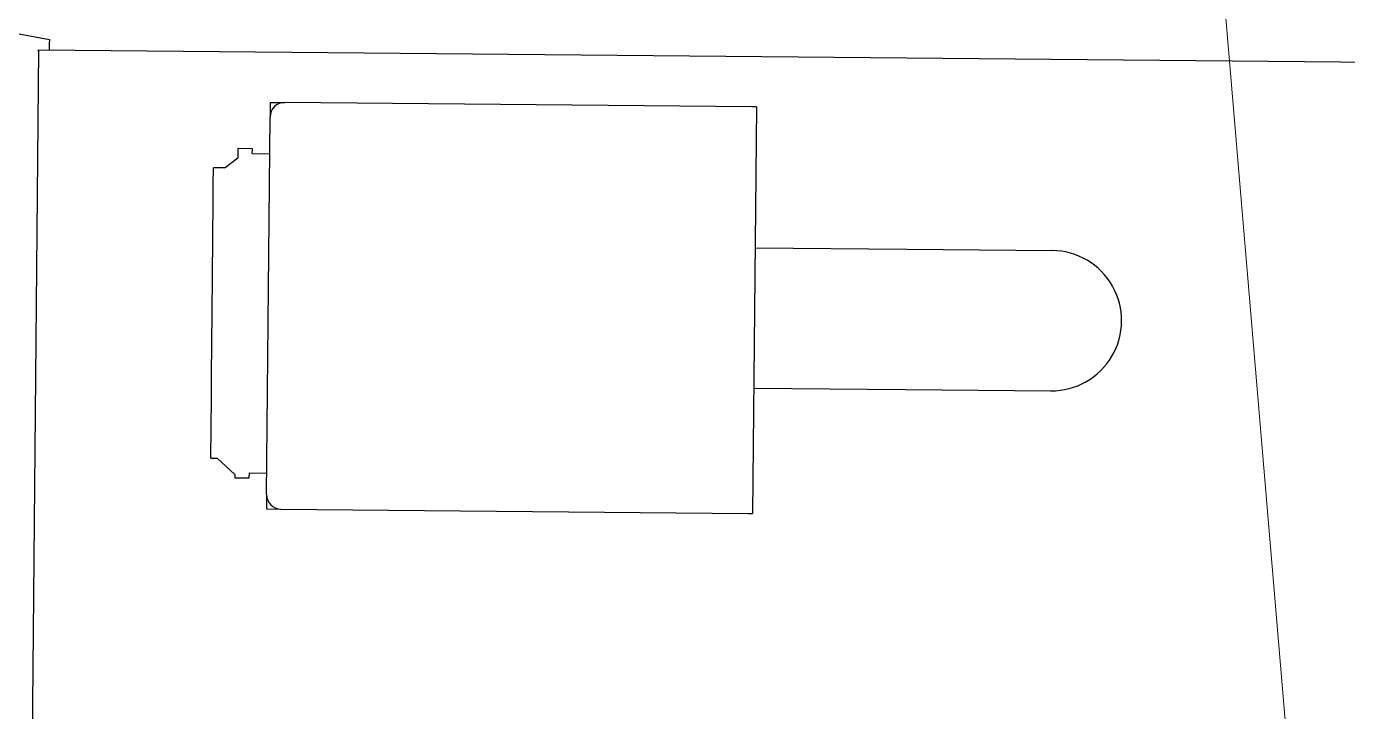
# Model space of a CAD drawing. Header units: millimetres. Extents: x -2078669 to -1085629, y -5987148 to 310365.
# Drawn here: x -1710278 to -1708913, y -2251294 to -2250586 of the extents above; entities that cross this region are included whole.
import ezdxf

# ---------------------------------------------------------------- set-up
doc = ezdxf.new("R2010")
doc.units = ezdxf.units.MM
doc.header["$LTSCALE"] = 500
for name, color, linetype, lineweight in [('D-BGD', 7, 'Continuous', 13), ('D-BYP-STR8', 5, 'Continuous', 25), ('D-BYP-STRB', 5, 'Continuous', 25), ('D-BYP-STRC', 1, 'Continuous', 13)]:
    doc.layers.add(name, color=color, linetype=linetype, lineweight=lineweight)
doc.styles.add('MS ゴシック', font='MS Gothic.ttf')
doc.dimstyles.new('DIM-500-F', dxfattribs={"dimscale": 500, "dimtxt": 3.5, "dimasz": 2.5, "dimexe": 0, "dimexo": 2, "dimgap": 0.8, "dimtad": 1, "dimdec": 0, "dimzin": 0, "dimdsep": 46, "dimtxsty": 'MS ゴシック', "dimblk": 'OPEN', "dimcen": 0.1, "dimclrd": 256, "dimclre": 256, "dimclrt": 256, "dimaunit": 1, "dimadec": 4, "dimazin": 0, "dimtfac": 1, "dimtdec": 0, "dimtmove": 2, "dimatfit": 3, "dimldrblk": 'OPEN', "dimfxl": 1, "dimtolj": 1, "dimtzin": 0, "dimlwd": -1, "dimlwe": -1, "dimarcsym": 2})

# ---------------------------------------------------------------- blocks, each defined once
blk = doc.blocks.new('河川平面')
at = {"layer": 'D-BGD', "linetype": 'Continuous', "extrusion": (0.8798449066136128, 0.09113639208945255, 0.4664408840817888), "elevation": 1326280.533762363}
blk.add_lwpolyline([(-2950345.844382694, -283885.3775817208), (-2934237.472997722, -284529.7712730918), (-2917933.656064425, -285106.3340495988)], dxfattribs=at)
blk = doc.blocks.new('_Open')
at = {"color": 0, "linetype": 'ByBlock', "lineweight": -2}
for p, q in [((-1, 0.1666666666666667), (0, 0)), ((-1, -0.1666666666666667), (0, 0)), ((0, 0), (-1, 0))]:
    blk.add_line(p, q, dxfattribs=at)

msp = doc.modelspace()

# ---------------------------------------------------------------- linework, layer by layer
at = {"layer": 'D-BYP-STR8'}
msp.add_circle((-1706874.670936102, -2250448.978348195), 16000, dxfattribs=at)
at = {"layer": 'D-BYP-STRB', "linetype": 'Continuous'}
for p, q in [((-1710564.696378073, -2250541.109496255), (-1710254.22302675, -2250599.51764298)), ((-1710254.22302675, -2250599.51764298), (-1710254.262906922, -2250603.831744369)), ((-1710265.321596944, -2250610.1297897), (-1710274.750220382, -2251630.086210857)), ((-1710265.341817696, -2250612.317201949), (-1710265.321596944, -2250610.1297897)), ((-1710265.321596944, -2250610.1297897), (-1708484.797671931, -2250626.589208223)), ((-1710265.321596944, -2250610.1297897), (-1710265.252334672, -2250610.13042997)), ((-1710254.292486917, -2250607.031607651), (-1710254.322066912, -2250610.231470933)), ((-1710254.262906922, -2250603.831744369), (-1710254.292486917, -2250607.031607651)), ((-1710026.055038408, -2250668.944022384), (-1710026.151164836, -2250679.342652557)), ((-1710026.012517165, -2250664.344218916), (-1710026.055038408, -2250668.944022384)), ((-1710026.012517165, -2250664.344218916), (-1710011.013362674, -2250664.482873251)), ((-1709528.333781075, -2250668.944832529), (-1710011.01315803, -2250664.482875143)), ((-1709523.733977607, -2250668.987353772), (-1709528.333781075, -2250668.944832529)), ((-1709523.733977607, -2250668.987353772), (-1709527.616351964, -2251088.969409542)), ((-1710029.756235295, -2251069.326915552), (-1710026.151173392, -2250679.343578051)), ((-1710059.547244672, -2250722.036697204), (-1710072.63912674, -2250731.91610123)), ((-1710059.454807187, -2250712.037124448), (-1710059.547244672, -2250722.036697204)), ((-1710044.455448053, -2250712.175780674), (-1710059.454807187, -2250712.037124448)), ((-1710044.501666795, -2250717.175567053), (-1710044.455448053, -2250712.175780674)), ((-1710044.501666795, -2250717.175567053), (-1710026.502435833, -2250717.341954525)), ((-1710084.800377359, -2250749.304181202), (-1710084.638614048, -2250731.805176249)), ((-1710072.63912674, -2250731.91610123), (-1710084.638614048, -2250731.805176249)), ((-1710084.932929847, -2250763.643258607), (-1710084.80037994, -2250749.30446034)), ((-1710084.959596593, -2250766.527976457), (-1710084.932929847, -2250763.643258607)), ((-1710086.0251763, -2250881.798765627), (-1710084.959596593, -2250766.527976457)), ((-1709525.07894301, -2250814.481137378), (-1709368.18643106, -2250815.930818524)), ((-1709368.18643106, -2250815.930818524), (-1709218.192934177, -2250817.317379921)), ((-1710086.615979521, -2250945.709849016), (-1710086.0251763, -2250881.798765627)), ((-1710086.832389588, -2250969.120354225), (-1710086.632256564, -2250947.47064414)), ((-1710086.632256564, -2250947.47064414), (-1710086.615979521, -2250945.709849016)), ((-1710087.411738588, -2251031.792358942), (-1710086.832395477, -2250969.120991252)), ((-1709526.419286538, -2250959.474942341), (-1709369.526786874, -2250960.925952517)), ((-1709369.526786874, -2250960.925952517), (-1709219.533289991, -2250962.312513914)), ((-1710087.411738588, -2251031.792358942), (-1710080.734181778, -2251031.854087234)), ((-1710080.734181778, -2251031.854087234), (-1710062.566303895, -2251048.628257558)), ((-1710062.566303895, -2251048.628257558), (-1710062.597681667, -2251052.022598166)), ((-1710047.598322532, -2251052.161254394), (-1710047.55210379, -2251047.161468015)), ((-1710047.55210379, -2251047.161468015), (-1710029.552872828, -2251047.327855488)), ((-1710062.597681667, -2251052.022598166), (-1710047.598322532, -2251052.161254394)), ((-1710029.756235302, -2251069.326916325), (-1710029.852370278, -2251079.726471218)), ((-1710029.852370278, -2251079.726471218), (-1710029.894891521, -2251084.326274686)), ((-1710029.894891521, -2251084.326274686), (-1710014.895737031, -2251084.464929022)), ((-1710014.895532387, -2251084.464930913), (-1709532.216155432, -2251088.926888299)), ((-1709532.216155432, -2251088.926888299), (-1709527.616351964, -2251088.969409542))]:
    msp.add_line(p, q, dxfattribs=at)
for centre, radius, start, end in [((-1710011.151814257, -2250679.482234278), 15, 89.47036467456607, 179.4703647012454), ((-1709218.862226879, -2250889.814946267), 72.49999999999999, 269.4696651640271, 89.47036467456607), ((-1710014.75687616, -2251069.465571779), 15, 179.4703647012454, 269.4703646745661)]:
    msp.add_arc(centre, radius, start, end, dxfattribs=at)

# ---------------------------------------------------------------- block references
at = {"layer": 'D-BGD'}
msp.add_blockref('河川平面', (-3310965.811631768, 541500.1765757371), dxfattribs=at)

# ---------------------------------------------------------------- leaders
at = {"layer": 'D-BYP-STRC'}
msp.add_leader([(-1703629.482833887, -2242852.74792979), (-1725054.333177593, -2264790.467395107)], dimstyle='DIM-500-F', dxfattribs=at)

doc.saveas('drawing.dxf')
